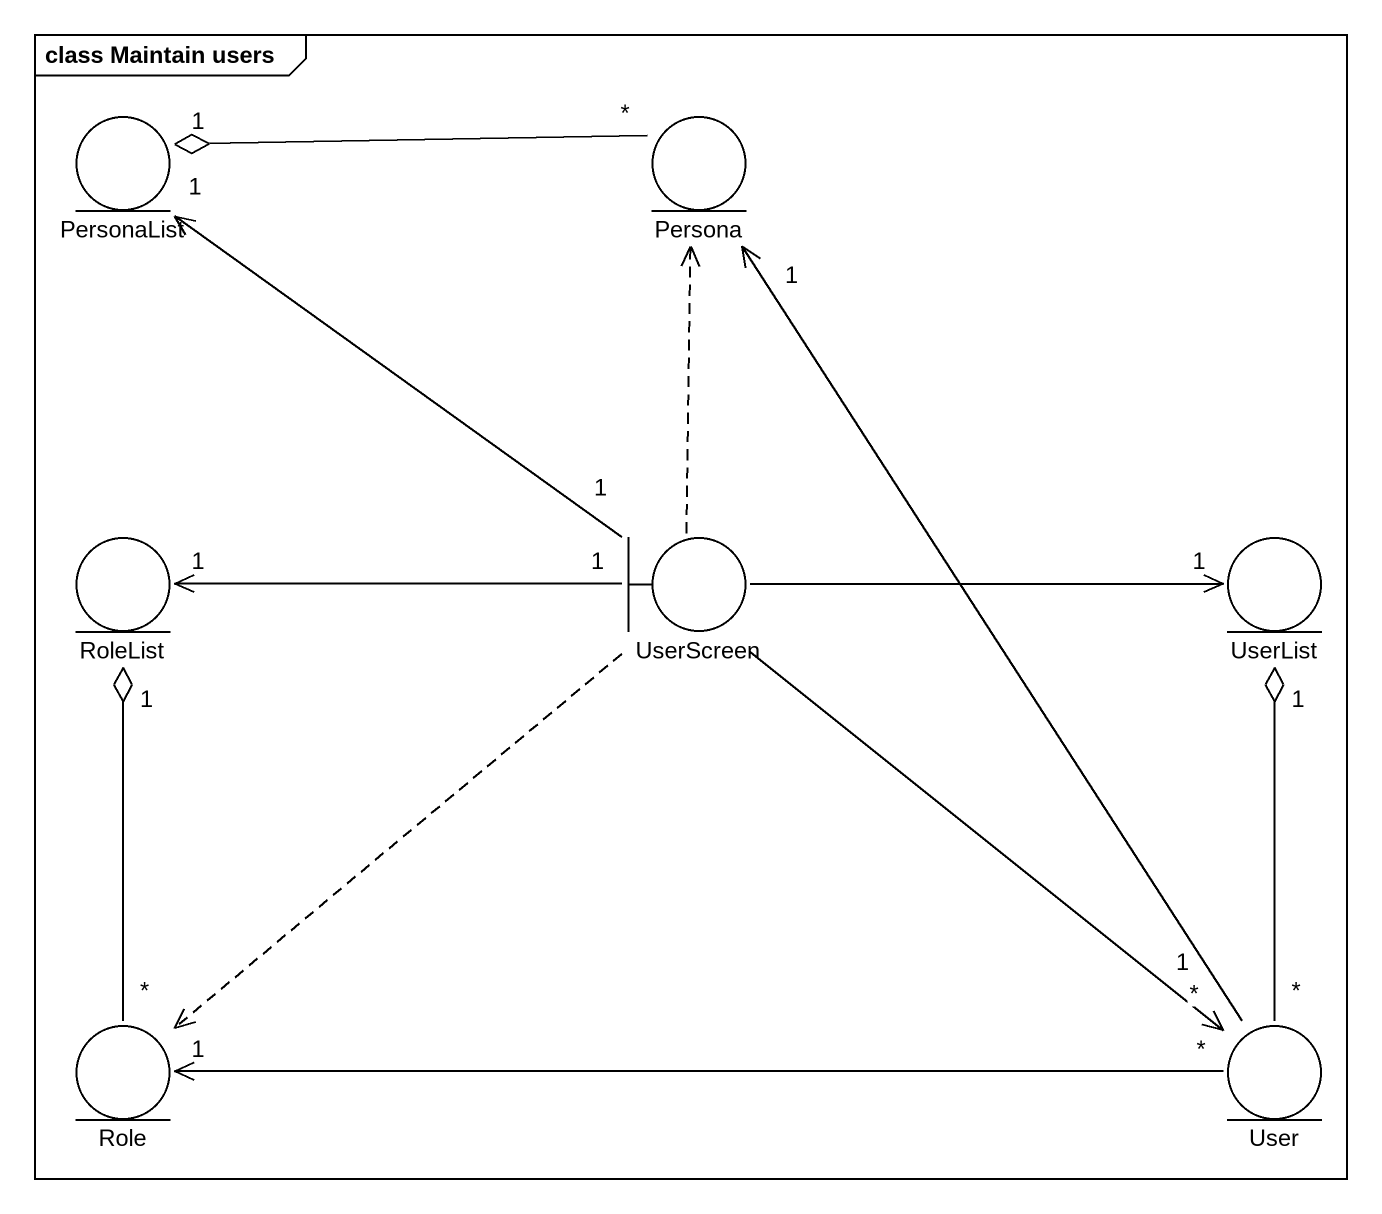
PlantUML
@startuml
mainframe class Maintain users
entity PersonaList
entity Persona
entity RoleList
boundary UserScreen
entity UserList
entity Role
entity User
Persona "*" -left-o "1" PersonaList
UserScreen "1" -up-> "1" PersonaList
UserScreen .up.> Persona
UserScreen "1" -left-> "1" RoleList
UserScreen -right-> "1" UserList
UserScreen ..> Role
UserScreen --> "1" User
Role "*" -up-o "1" RoleList
User "*" -up-> "1" Persona
User "*" -up-o "1" UserList
User "*" -left-> "1" Role
@enduml
